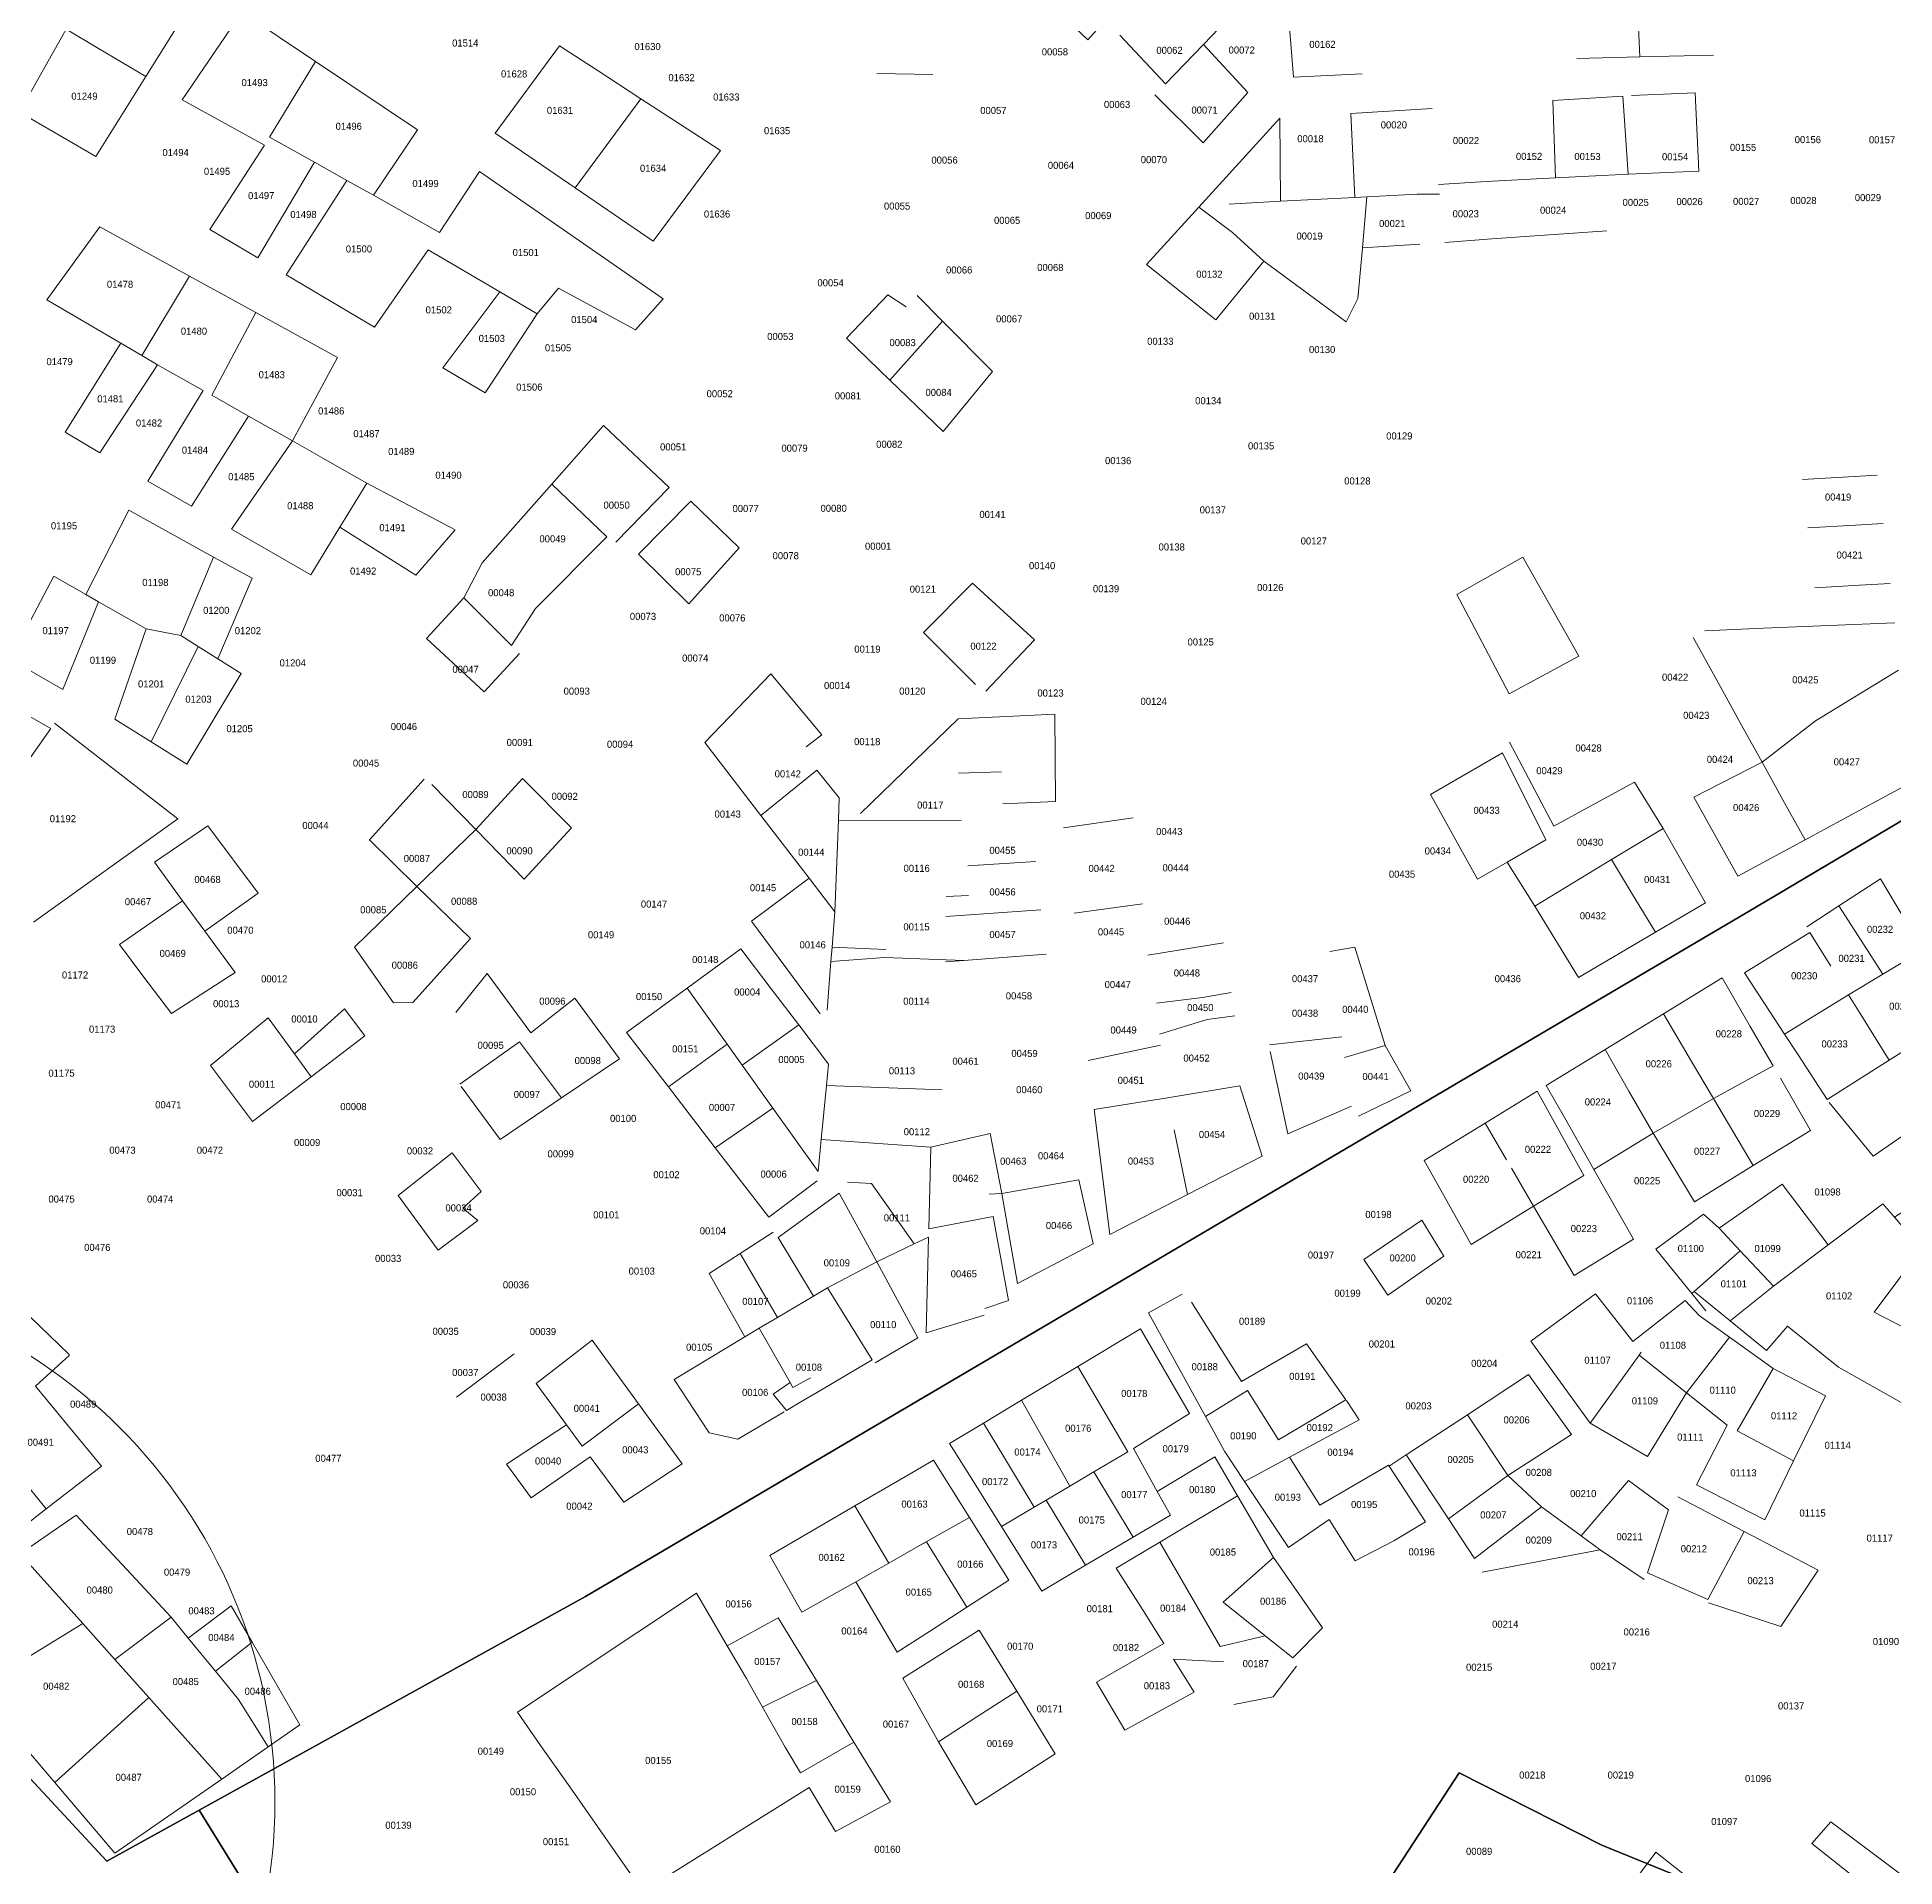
# Model space of a CAD drawing. Header units: metres. Extents: x 245232 to 248406, y 1633796 to 1637634.
# Drawn here: x 246907 to 247301.5, y 1635822.9 to 1636211.5 of the extents above; entities that cross this region are included whole.
import ezdxf
from ezdxf.enums import TextEntityAlignment as Align

# ---------------------------------------------------------------- set-up
doc = ezdxf.new("R2010")
doc.units = ezdxf.units.M
doc.header["$MEASUREMENT"] = 0
doc.layers.add('dernier_num_parc', color=1, linetype='Continuous', lineweight=13)
doc.layers.add('historique_numero_parcelle', color=7, linetype='Continuous')
doc.layers.add('limites_sections', color=7, linetype='Continuous')
doc.layers.add('LIMITES_PARCELLES', color=7, linetype='Continuous', lineweight=0, true_color=0xffffff)
doc.styles.add('Style-FANCY', font='FANCY.shx')

msp = doc.modelspace()

# ---------------------------------------------------------------- linework, layer by layer
at = {"layer": 'dernier_num_parc', "linetype": 'Continuous'}
msp.add_circle((246845.115, 1635836.655), 112.403, dxfattribs=at)
at = {"layer": 'limites_parcelles'}
for p, q in [((247246.363, 1636227.299), (247247.344, 1636207.248)), ((247140.99, 1636223.052), (247130.116, 1636210.887)), ((247173.772, 1636202.95), (247172.309, 1636221.733)), ((246940.912, 1636220.346), (246930.103, 1636203.064)), ((247130.116, 1636210.887), (247119.797, 1636220.73)), ((246937.833, 1636198.146), (246950.506, 1636216.769)), ((246950.506, 1636216.769), (246966.155, 1636206.271)), ((246913.23, 1636213.114), (246903.285, 1636195.523)), ((246913.23, 1636213.114), (246920.088, 1636209.029)), ((247146.626, 1636201.521), (247136.942, 1636211.84)), ((247154.682, 1636209.913), (247146.626, 1636201.521)), ((247157.986, 1636213.356), (247154.682, 1636209.913)), ((247154.682, 1636209.913), (247164.089, 1636199.695)), ((246920.088, 1636209.029), (246930.103, 1636203.064)), ((246956.384, 1636190.237), (246966.155, 1636206.271)), ((246966.155, 1636206.271), (246987.77, 1636191.77)), ((247004.299, 1636191.069), (247017.977, 1636209.577)), ((247017.977, 1636209.577), (247025.915, 1636204.414)), ((247247.344, 1636207.248), (247233.939, 1636206.918)), ((247262.99, 1636207.633), (247247.344, 1636207.248)), ((246930.103, 1636203.064), (246919.481, 1636186.082)), ((247025.915, 1636204.414), (247035.234, 1636198.354)), ((247097.233, 1636203.548), (247085.348, 1636203.739)), ((247188.377, 1636203.664), (247173.772, 1636202.95)), ((246955.325, 1636188.544), (246937.833, 1636198.146)), ((247035.234, 1636198.354), (247021.283, 1636179.44)), ((247035.234, 1636198.354), (247043.644, 1636192.885)), ((247154.642, 1636189.02), (247144.359, 1636199.2)), ((247164.089, 1636199.695), (247154.642, 1636189.02)), ((247228.853, 1636197.968), (247243.742, 1636198.917)), ((247229.405, 1636181.568), (247228.853, 1636197.968)), ((247243.742, 1636198.917), (247244.88, 1636182.344)), ((247245.58, 1636199.034), (247259.095, 1636199.65)), ((247259.095, 1636199.65), (247259.855, 1636183.001)), ((246910.866, 1636191.104), (246903.285, 1636195.523)), ((247153.703, 1636175.377), (247170.862, 1636194.271)), ((247170.862, 1636194.271), (247171.059, 1636176.591)), ((247185.964, 1636195.234), (247203.246, 1636196.335)), ((247186.835, 1636177.416), (247185.964, 1636195.234)), ((246919.481, 1636186.082), (246910.866, 1636191.104)), ((246965.933, 1636184.88), (246956.384, 1636190.237)), ((246987.77, 1636191.77), (246978.426, 1636177.871)), ((247021.283, 1636179.44), (247004.299, 1636191.069)), ((247043.644, 1636192.885), (247052.145, 1636187.357)), ((246943.678, 1636170.61), (246955.325, 1636188.544)), ((247052.145, 1636187.357), (247037.81, 1636168.124)), ((246965.933, 1636184.88), (246953.861, 1636164.57)), ((246972.819, 1636181.017), (246965.933, 1636184.88)), ((246992.465, 1636169.994), (247000.988, 1636182.903)), ((247000.988, 1636182.903), (247039.935, 1636155.915)), ((247229.405, 1636181.568), (247239.336, 1636182.1)), ((247239.336, 1636182.1), (247244.88, 1636182.344)), ((247259.855, 1636183.001), (247244.88, 1636182.344)), ((246959.916, 1636160.978), (246972.819, 1636181.017)), ((246978.426, 1636177.871), (246972.819, 1636181.017)), ((247037.81, 1636168.124), (247021.283, 1636179.44)), ((247204.589, 1636180.141), (247214.704, 1636180.781)), ((247214.704, 1636180.781), (247229.405, 1636181.568)), ((246978.426, 1636177.871), (246992.465, 1636169.994)), ((247142.604, 1636163.156), (247153.703, 1636175.377)), ((247160.835, 1636169.986), (247153.703, 1636175.377)), ((247160.094, 1636176.018), (247171.059, 1636176.591)), ((247171.059, 1636176.591), (247186.835, 1636177.416)), ((247186.835, 1636177.416), (247189.383, 1636177.549)), ((247189.383, 1636177.549), (247188.425, 1636166.691)), ((247200.072, 1636178.079), (247189.383, 1636177.549)), ((247189.383, 1636177.549), (247189.383, 1636177.549)), ((247204.756, 1636178.135), (247200.072, 1636178.079)), ((246909.127, 1636155.696), (246920.343, 1636171.155)), ((246920.343, 1636171.155), (246939.385, 1636160.696)), ((246953.861, 1636164.57), (246943.678, 1636170.61)), ((247240.289, 1636170.353), (247215.911, 1636168.598)), ((246990.039, 1636166.319), (246978.68, 1636149.849)), ((247005.249, 1636157.35), (246990.039, 1636166.319)), ((247167.475, 1636163.897), (247160.835, 1636169.986)), ((247188.425, 1636166.691), (247187.478, 1636155.959)), ((247200.601, 1636167.495), (247188.425, 1636166.691)), ((247215.911, 1636168.598), (247205.908, 1636167.877)), ((247157.315, 1636151.409), (247142.604, 1636163.156)), ((247167.475, 1636163.897), (247157.315, 1636151.409)), ((247184.938, 1636150.985), (247167.475, 1636163.897)), ((246939.385, 1636160.696), (246929.232, 1636143.876)), ((246939.385, 1636160.696), (246953.491, 1636152.948)), ((246978.68, 1636149.849), (246959.916, 1636160.978)), ((246924.791, 1636146.488), (246909.127, 1636155.696)), ((246993.189, 1636141.243), (247005.249, 1636157.35)), ((247005.249, 1636157.35), (247013.172, 1636152.678)), ((247017.755, 1636158.17), (247013.172, 1636152.678)), ((247034.079, 1636149.276), (247017.755, 1636158.17)), ((247039.935, 1636155.915), (247034.079, 1636149.276)), ((247078.852, 1636147.501), (247087.643, 1636156.704)), ((247087.643, 1636156.704), (247091.543, 1636154.15)), ((247093.879, 1636156.564), (247099.272, 1636151.14)), ((247187.478, 1636155.959), (247184.938, 1636150.985)), ((246944.096, 1636135.396), (246953.491, 1636152.948)), ((246953.491, 1636152.948), (246970.826, 1636143.427)), ((247013.172, 1636152.678), (247008.437, 1636145.499)), ((247099.272, 1636151.14), (247088.098, 1636138.595)), ((247099.272, 1636151.14), (247109.891, 1636140.463)), ((247088.098, 1636138.595), (247078.852, 1636147.501)), ((246912.989, 1636127.549), (246924.791, 1636146.488)), ((246924.791, 1636146.488), (246929.232, 1636143.876)), ((246929.232, 1636143.876), (246932.598, 1636141.898)), ((246970.826, 1636143.427), (246961.226, 1636125.709)), ((247008.437, 1636145.499), (247002.132, 1636135.939)), ((246932.598, 1636141.898), (246920.313, 1636123.213)), ((246942.296, 1636136.414), (246932.598, 1636141.898)), ((247002.132, 1636135.939), (246993.189, 1636141.243)), ((247109.891, 1636140.463), (247099.397, 1636127.745)), ((246930.503, 1636117.18), (246942.296, 1636136.414)), ((246951.93, 1636130.966), (246944.096, 1636135.396)), ((247099.397, 1636127.745), (247088.098, 1636138.595)), ((246951.93, 1636130.966), (246939.799, 1636111.837)), ((246961.226, 1636125.709), (246951.93, 1636130.966)), ((246920.313, 1636123.213), (246912.989, 1636127.549)), ((247016.288, 1636116.52), (247027.314, 1636128.985)), ((247027.314, 1636128.985), (247041.205, 1636115.804)), ((246948.272, 1636106.967), (246961.226, 1636125.709)), ((246961.226, 1636125.709), (246968.191, 1636121.771)), ((246968.191, 1636121.771), (246977.048, 1636116.763)), ((246939.799, 1636111.837), (246930.503, 1636117.18)), ((246977.048, 1636116.763), (246971.305, 1636107.381)), ((246977.048, 1636116.763), (246983.182, 1636113.512)), ((247001.517, 1636099.823), (247016.288, 1636116.52)), ((247016.288, 1636116.52), (247027.976, 1636105.327)), ((247041.205, 1636115.804), (247029.885, 1636104.174)), ((247281.828, 1636117.542), (247297.722, 1636118.469)), ((246983.182, 1636113.512), (246995.812, 1636106.821)), ((247034.748, 1636101.684), (247045.802, 1636112.891)), ((247045.802, 1636112.891), (247056.104, 1636102.992)), ((246917.391, 1636093.086), (246926.505, 1636110.978)), ((246926.505, 1636110.978), (246944.503, 1636101.052)), ((246971.305, 1636107.381), (246965.123, 1636097.281)), ((246987.426, 1636097.195), (246971.305, 1636107.381)), ((247293.087, 1636107.83), (247283.012, 1636107.243)), ((247298.964, 1636108.172), (247293.087, 1636107.83)), ((246965.123, 1636097.281), (246948.272, 1636106.967)), ((246995.812, 1636106.821), (246987.426, 1636097.195)), ((247027.976, 1636105.327), (247012.841, 1636090.087)), ((246937.519, 1636084.391), (246944.503, 1636101.052)), ((246944.503, 1636101.052), (246952.663, 1636096.551)), ((246997.601, 1636092.415), (247001.517, 1636099.823)), ((247045.371, 1636091.104), (247034.748, 1636101.684)), ((247056.104, 1636102.992), (247045.371, 1636091.104)), ((247208.459, 1636093.081), (247222.482, 1636101.019)), ((247222.482, 1636101.019), (247226.741, 1636093.495)), ((246901.299, 1636079.354), (246910.555, 1636096.976)), ((246910.555, 1636096.976), (246917.391, 1636093.086)), ((246952.663, 1636096.551), (246945.381, 1636079.425)), ((247095.246, 1636085.014), (247105.658, 1636095.468)), ((247105.658, 1636095.468), (247118.805, 1636083.483)), ((247300.482, 1636095.449), (247293.946, 1636095.071)), ((246920.068, 1636091.562), (246912.524, 1636072.936)), ((246920.068, 1636091.562), (246917.391, 1636093.086)), ((246930.216, 1636085.787), (246920.068, 1636091.562)), ((246989.715, 1636083.778), (246997.601, 1636092.415)), ((247007.738, 1636082.278), (246997.601, 1636092.415)), ((247212.266, 1636085.853), (247208.459, 1636093.081)), ((247226.741, 1636093.495), (247234.389, 1636079.984)), ((247293.946, 1636095.071), (247284.474, 1636094.523)), ((247012.841, 1636090.087), (247007.738, 1636082.278)), ((246923.549, 1636066.631), (246930.216, 1636085.787)), ((246930.216, 1636085.787), (246937.519, 1636084.391)), ((246937.519, 1636084.391), (246941.25, 1636082.035)), ((247001.921, 1636072.461), (246989.715, 1636083.778)), ((247106.237, 1636073.958), (247095.246, 1636085.014)), ((247118.805, 1636083.483), (247108.486, 1636072.569)), ((247219.572, 1636071.981), (247212.266, 1636085.853)), ((247263.652, 1636074.897), (247258.655, 1636083.938)), ((247261.112, 1636085.408), (247273.571, 1636085.919)), ((247273.571, 1636085.919), (247301.461, 1636087.062)), ((246941.25, 1636082.035), (246931.271, 1636061.805)), ((246945.381, 1636079.425), (246941.25, 1636082.035)), ((247009.455, 1636080.562), (247001.921, 1636072.461)), ((247234.389, 1636079.984), (247219.572, 1636071.981)), ((246912.524, 1636072.936), (246901.299, 1636079.354)), ((246950.323, 1636076.304), (246938.84, 1636057.075)), ((246945.381, 1636079.425), (246950.323, 1636076.304)), ((247048.825, 1636061.648), (247062.825, 1636076.265)), ((247062.825, 1636076.265), (247073.627, 1636063.309)), ((247284.586, 1636066.273), (247302.214, 1636077.021)), ((246891.861, 1636074.922), (246909.932, 1636064.647)), ((247268.923, 1636065.361), (247263.652, 1636074.897)), ((246909.932, 1636064.647), (246898.451, 1636048.329)), ((246910.725, 1636065.758), (246936.919, 1636045.438)), ((246931.271, 1636061.805), (246923.549, 1636066.631)), ((247081.845, 1636046.589), (247102.588, 1636066.697)), ((247102.588, 1636066.697), (247111.342, 1636067.104)), ((247111.342, 1636067.104), (247123.12, 1636067.65)), ((247123.12, 1636067.65), (247123.226, 1636049.129)), ((247273.282, 1636057.472), (247268.923, 1636065.361)), ((247273.282, 1636057.472), (247284.586, 1636066.273)), ((246938.84, 1636057.075), (246931.271, 1636061.805)), ((247060.698, 1636046.189), (247048.825, 1636061.648)), ((247073.627, 1636063.309), (247070.32, 1636060.729)), ((247219.638, 1636061.728), (247229.031, 1636043.868)), ((247202.842, 1636050.629), (247218.137, 1636059.456)), ((247218.137, 1636059.456), (247227.363, 1636041.004)), ((247258.796, 1636050.074), (247273.282, 1636057.472)), ((247273.282, 1636057.472), (247278.127, 1636048.706)), ((246977.573, 1636040.974), (246989.241, 1636053.892)), ((246990.828, 1636052.727), (247000.163, 1636043.188)), ((247000.163, 1636043.188), (247010.1, 1636054.044)), ((247010.1, 1636054.044), (247020.499, 1636043.554)), ((247060.698, 1636046.189), (247072.569, 1636055.768)), ((247072.569, 1636055.768), (247077.332, 1636049.881)), ((247111.806, 1636055.463), (247102.643, 1636055.158)), ((247237.224, 1636048.36), (247246.163, 1636053.261)), ((247246.163, 1636053.261), (247252.248, 1636043.405)), ((247304.04, 1636052.666), (247294.962, 1636047.767)), ((247077.332, 1636049.881), (247077.152, 1636045.187)), ((247123.226, 1636049.129), (247112.079, 1636048.609)), ((247212.838, 1636032.655), (247202.842, 1636050.629)), ((247229.031, 1636043.868), (247237.224, 1636048.36)), ((247263.971, 1636040.759), (247258.796, 1636050.074)), ((247278.127, 1636048.706), (247282.394, 1636040.986)), ((246936.919, 1636045.438), (246906.28, 1636023.531)), ((247070.955, 1636032.834), (247060.698, 1636046.189)), ((247077.152, 1636045.187), (247076.406, 1636025.738)), ((247103.223, 1636045.107), (247077.152, 1636045.187)), ((247124.983, 1636043.538), (247139.769, 1636045.669)), ((247294.962, 1636047.767), (247282.394, 1636040.986)), ((246931.925, 1636036.266), (246943.269, 1636043.956)), ((246943.269, 1636043.956), (246953.97, 1636029.639)), ((246987.684, 1636031.096), (246977.573, 1636040.974)), ((247000.163, 1636043.188), (246987.684, 1636031.096)), ((247010.458, 1636032.666), (247000.163, 1636043.188)), ((247020.499, 1636043.554), (247010.458, 1636032.666)), ((247227.363, 1636041.004), (247219.138, 1636036.277)), ((247241.329, 1636036.791), (247252.248, 1636043.405)), ((247252.248, 1636043.405), (247261.244, 1636027.597)), ((247268.123, 1636033.285), (247263.971, 1636040.759)), ((247282.394, 1636040.986), (247268.123, 1636033.285)), ((246937.925, 1636028.058), (246931.925, 1636036.266)), ((247104.62, 1636035.497), (247119.052, 1636036.379)), ((247219.138, 1636036.277), (247212.838, 1636032.655)), ((247225.062, 1636026.935), (247219.138, 1636036.277)), ((247225.062, 1636026.935), (247241.329, 1636036.791)), ((247241.329, 1636036.791), (247245.571, 1636029.761)), ((247058.687, 1636023.707), (247070.955, 1636032.834)), ((247076.406, 1636025.738), (247070.955, 1636032.834)), ((247289.579, 1636026.965), (247298.401, 1636032.722)), ((247298.401, 1636032.722), (247303.706, 1636023.779)), ((246953.97, 1636029.639), (246942.665, 1636021.574)), ((246974.386, 1636018.211), (246987.684, 1636031.096)), ((246987.684, 1636031.096), (246999.031, 1636020.012)), ((247104.776, 1636029.146), (247100.013, 1636028.934)), ((247245.571, 1636029.761), (247250.635, 1636021.367)), ((246924.5, 1636018.774), (246937.925, 1636028.058)), ((246942.665, 1636021.574), (246937.925, 1636028.058)), ((247076.406, 1636025.738), (247075.809, 1636018.193)), ((247120.157, 1636026.163), (247099.981, 1636024.704)), ((247141.695, 1636027.384), (247127.249, 1636025.409)), ((247234.322, 1636011.788), (247225.062, 1636026.935)), ((247261.244, 1636027.597), (247250.635, 1636021.367)), ((247282.791, 1636022.536), (247289.579, 1636026.965)), ((247298.946, 1636012.489), (247289.579, 1636026.965)), ((246942.665, 1636021.574), (246949.071, 1636012.813)), ((247073.297, 1636004.042), (247058.687, 1636023.707)), ((247250.635, 1636021.367), (247234.322, 1636011.788)), ((247269.562, 1636012.746), (247283.452, 1636021.345)), ((247283.452, 1636021.345), (247287.873, 1636014.191)), ((246929.49, 1636012.144), (246924.5, 1636018.774)), ((246982.679, 1636006.372), (246974.386, 1636018.211)), ((246999.031, 1636020.012), (246986.806, 1636006.478)), ((247045.05, 1636009.509), (247056.441, 1636017.843)), ((247056.441, 1636017.843), (247062.885, 1636009.373)), ((247075.809, 1636018.193), (247075.569, 1636015.161)), ((247087.242, 1636017.697), (247075.809, 1636018.193)), ((247121.276, 1636016.712), (247107.507, 1636015.655)), ((247142.843, 1636016.484), (247158.903, 1636019.134)), ((247181.536, 1636017.307), (247186.83, 1636018.204)), ((247186.83, 1636018.204), (247193.246, 1635997.302)), ((247298.946, 1636012.489), (247307.399, 1636017.552)), ((246949.071, 1636012.813), (246935.543, 1636004.101)), ((246995.908, 1636004.361), (247002.576, 1636012.617)), ((247002.576, 1636012.617), (247011.884, 1636000.02)), ((247075.569, 1636015.161), (247074.752, 1636004.836)), ((247075.569, 1636015.161), (247087.031, 1636016.003)), ((247087.031, 1636016.003), (247103.774, 1636015.369)), ((247103.774, 1636015.369), (247099.907, 1636015.072)), ((247107.507, 1636015.655), (247103.774, 1636015.369)), ((247278.065, 1635999.741), (247269.562, 1636012.746)), ((247291.631, 1636008.108), (247298.946, 1636012.489)), ((246935.543, 1636004.101), (246929.49, 1636012.144)), ((247032.185, 1636000.097), (247045.05, 1636009.509)), ((247045.05, 1636009.509), (247053.566, 1635997.576)), ((247062.885, 1636009.373), (247068.728, 1636001.693)), ((247160.583, 1636008.563), (247154.484, 1636007.488)), ((247252.328, 1636004.053), (247264.799, 1636011.7)), ((247264.799, 1636011.7), (247270.782, 1636001.373)), ((246961.679, 1635995.563), (246972.322, 1636005.084)), ((246972.322, 1636005.084), (246976.6, 1635999.36)), ((246986.806, 1636006.478), (246982.679, 1636006.372)), ((247011.884, 1636000.02), (247021.227, 1636007.362)), ((247021.227, 1636007.362), (247030.694, 1635994.503)), ((247154.484, 1636007.488), (247144.695, 1636006.298)), ((247291.631, 1636008.108), (247278.065, 1635999.741)), ((247294.445, 1636003.555), (247291.631, 1636008.108)), ((246943.829, 1635993.091), (246956.08, 1636003.225)), ((246956.08, 1636003.225), (246961.679, 1635995.563)), ((247056.729, 1635993.146), (247068.728, 1636001.693)), ((247068.728, 1636001.693), (247075.072, 1635993.355)), ((247145.33, 1635999.699), (247155.476, 1636002.858)), ((247155.476, 1636002.858), (247161.363, 1636003.652)), ((247239.946, 1635996.461), (247252.328, 1636004.053)), ((247252.328, 1636004.053), (247258.315, 1635993.938)), ((247270.782, 1636001.373), (247275.639, 1635992.99)), ((247300.237, 1635994.182), (247294.445, 1636003.555)), ((247315.511, 1636003.875), (247300.237, 1635994.182)), ((246976.6, 1635999.36), (246965.234, 1635990.698)), ((247009.486, 1635998.136), (246996.807, 1635989.141)), ((247018.394, 1635986.181), (247009.486, 1635998.136)), ((247041.07, 1635988.55), (247032.185, 1636000.097)), ((247053.566, 1635997.576), (247041.07, 1635988.55)), ((247053.566, 1635997.576), (247053.567, 1635997.576)), ((247053.567, 1635997.576), (247056.729, 1635993.146)), ((247130.209, 1635994.127), (247145.555, 1635997.368)), ((247168.692, 1635997.477), (247184.043, 1635999.143)), ((247184.642, 1635994.802), (247193.246, 1635997.302)), ((247193.246, 1635997.302), (247198.67, 1635987.711)), ((247280.932, 1635995.356), (247278.065, 1635999.741)), ((247278.065, 1635999.741), (247278.065, 1635999.741)), ((246952.776, 1635981.203), (246943.829, 1635993.091)), ((246961.679, 1635995.563), (246961.679, 1635995.563)), ((246961.679, 1635995.563), (246965.234, 1635990.698)), ((247030.694, 1635994.503), (247018.394, 1635986.181)), ((247063.254, 1635984.002), (247056.729, 1635993.146)), ((247075.072, 1635993.355), (247074.626, 1635988.82)), ((247172.608, 1635978.582), (247168.838, 1635996.045)), ((247227.464, 1635988.807), (247239.946, 1635996.461)), ((247239.946, 1635996.461), (247244.99, 1635987.647)), ((247258.315, 1635993.938), (247262.982, 1635986.054)), ((247275.639, 1635992.99), (247262.982, 1635986.054)), ((247287.123, 1635985.888), (247280.932, 1635995.356)), ((247300.237, 1635994.182), (247287.123, 1635985.888)), ((246965.234, 1635990.698), (246952.776, 1635981.203)), ((247074.626, 1635988.82), (247073.498, 1635977.351)), ((247099.173, 1635987.875), (247074.626, 1635988.82)), ((247277.167, 1635990.353), (247283.585, 1635979.276)), ((247005.318, 1635977.334), (246997.072, 1635988.592)), ((247018.394, 1635986.181), (247005.318, 1635977.334)), ((247051.027, 1635975.609), (247041.07, 1635988.55)), ((247131.496, 1635983.716), (247139.36, 1635984.97)), ((247139.36, 1635984.97), (247147.01, 1635986.189)), ((247147.01, 1635986.189), (247162.422, 1635988.769)), ((247162.422, 1635988.769), (247167.118, 1635973.82)), ((247198.67, 1635987.711), (247187.557, 1635982.287)), ((247214.458, 1635980.833), (247225.501, 1635987.604)), ((247225.501, 1635987.604), (247229.833, 1635979.803)), ((247232.43, 1635980.058), (247227.464, 1635988.807)), ((247244.99, 1635987.647), (247250.124, 1635978.677)), ((247262.982, 1635986.054), (247250.124, 1635978.677)), ((247262.982, 1635986.054), (247262.982, 1635986.054)), ((247271.417, 1635971.804), (247262.982, 1635986.054)), ((247296.898, 1635973.786), (247287.553, 1635985.229)), ((247063.254, 1635984.002), (247051.027, 1635975.609)), ((247072.833, 1635970.581), (247063.254, 1635984.002)), ((247134.773, 1635957.217), (247131.496, 1635983.716)), ((247186.074, 1635984.431), (247172.608, 1635978.582)), ((247310.447, 1635983.213), (247296.898, 1635973.786)), ((247073.498, 1635977.351), (247072.833, 1635970.581)), ((247073.498, 1635977.351), (247096.785, 1635975.7)), ((247096.785, 1635975.699), (247109.362, 1635978.644)), ((247109.362, 1635978.644), (247111.849, 1635965.865)), ((247148.435, 1635979.389), (247151.303, 1635965.702)), ((247201.564, 1635972.926), (247214.458, 1635980.833)), ((247214.458, 1635980.833), (247219.02, 1635973.034)), ((247229.833, 1635979.803), (247235.44, 1635969.709)), ((247237.566, 1635971.007), (247232.43, 1635980.058)), ((247250.124, 1635978.677), (247237.566, 1635971.007)), ((247258.931, 1635964.136), (247250.124, 1635978.677)), ((247283.585, 1635979.276), (247271.417, 1635971.804)), ((246983.689, 1635965.446), (246995.171, 1635974.513)), ((246995.171, 1635974.513), (247001.288, 1635966.329)), ((247062.372, 1635960.864), (247051.027, 1635975.609)), ((247096.785, 1635975.699), (247096.342, 1635958.399)), ((247096.785, 1635975.7), (247096.785, 1635975.699)), ((247167.118, 1635973.82), (247151.303, 1635965.702)), ((247206.694, 1635963.707), (247201.564, 1635972.926)), ((247220.048, 1635971.277), (247224.776, 1635963.195)), ((247235.44, 1635969.709), (247224.776, 1635963.195)), ((247237.566, 1635971.007), (247245.98, 1635956.183)), ((247271.417, 1635971.804), (247258.931, 1635964.136)), ((246992.157, 1635953.859), (246983.689, 1635965.446)), ((247001.288, 1635966.329), (246997.402, 1635962.8)), ((247072.637, 1635968.59), (247062.372, 1635960.864)), ((247064.382, 1635956.525), (247077.294, 1635965.944)), ((247077.294, 1635965.944), (247085.355, 1635951.411)), ((247084.168, 1635968.01), (247079.093, 1635968.272)), ((247093.225, 1635955.177), (247084.168, 1635968.01)), ((247111.849, 1635965.865), (247109.137, 1635965.732)), ((247111.849, 1635965.865), (247119.43, 1635967.209)), ((247115.156, 1635946.814), (247111.849, 1635965.865)), ((247119.43, 1635967.209), (247128.198, 1635968.765)), ((247128.198, 1635968.765), (247131.23, 1635955.215)), ((247151.303, 1635965.702), (247134.773, 1635957.217)), ((247264.138, 1635958.506), (247277.521, 1635967.868)), ((247277.521, 1635967.868), (247287.322, 1635954.968)), ((246997.402, 1635962.8), (247000.608, 1635960.141)), ((247211.493, 1635955.083), (247206.694, 1635963.707)), ((247224.776, 1635963.195), (247211.493, 1635955.083)), ((247233.397, 1635948.456), (247224.776, 1635963.195)), ((247250.726, 1635954.049), (247260.874, 1635961.501)), ((247260.874, 1635961.501), (247264.138, 1635958.506)), ((247287.322, 1635954.968), (247298.918, 1635963.724)), ((247298.918, 1635963.724), (247301.377, 1635960.855)), ((247301.377, 1635960.855), (247304.981, 1635963.175)), ((247000.608, 1635960.141), (246992.157, 1635953.859)), ((247056.27, 1635953.122), (247063.324, 1635957.689)), ((247096.342, 1635958.399), (247110.003, 1635961.044)), ((247110.003, 1635961.044), (247113.304, 1635943.176)), ((247188.719, 1635951.901), (247201.062, 1635960.243)), ((247201.062, 1635960.243), (247205.738, 1635952.565)), ((247268.652, 1635953.706), (247264.138, 1635958.506)), ((247301.377, 1635960.855), (247307.133, 1635954.141)), ((247071.903, 1635944.106), (247064.382, 1635956.525)), ((247085.355, 1635951.411), (247093.225, 1635955.177)), ((247096.297, 1635956.647), (247093.225, 1635955.177)), ((247095.775, 1635936.297), (247096.297, 1635956.647)), ((247131.23, 1635955.215), (247115.156, 1635946.814)), ((247245.98, 1635956.183), (247233.397, 1635948.456)), ((247258.344, 1635944.685), (247250.726, 1635954.049)), ((247268.652, 1635953.706), (247258.832, 1635945.112)), ((247275.71, 1635946.199), (247268.652, 1635953.706)), ((247287.322, 1635954.968), (247275.71, 1635946.199)), ((247307.133, 1635954.141), (247297.088, 1635940.696)), ((247049.739, 1635948.894), (247056.27, 1635953.122)), ((247064.23, 1635939.596), (247056.27, 1635953.122)), ((247085.355, 1635951.411), (247074.878, 1635945.855)), ((247085.355, 1635951.411), (247094.043, 1635935.277)), ((247193.796, 1635944.287), (247188.719, 1635951.901)), ((247205.738, 1635952.565), (247193.796, 1635944.287)), ((246899.408, 1635945.664), (246913.801, 1635931.694)), ((247057.273, 1635935.452), (247049.739, 1635948.894)), ((247071.903, 1635944.106), (247074.878, 1635945.855)), ((247074.878, 1635945.855), (247084.332, 1635930.543)), ((247266.532, 1635938.828), (247275.71, 1635946.199)), ((247064.23, 1635939.596), (247071.903, 1635944.106)), ((247113.304, 1635943.176), (247108.277, 1635941.457)), ((247142.981, 1635940.564), (247150.125, 1635944.532)), ((247152.109, 1635942.813), (247162.772, 1635925.975)), ((247224.186, 1635934.561), (247237.886, 1635944.621)), ((247237.886, 1635944.621), (247245.827, 1635934.491)), ((247245.827, 1635934.491), (247256.964, 1635943.162)), ((247256.964, 1635943.162), (247259.904, 1635939.985)), ((247258.832, 1635945.112), (247258.344, 1635944.685)), ((247261.336, 1635941.008), (247258.344, 1635944.685)), ((247266.532, 1635938.828), (247258.832, 1635945.112)), ((247060.353, 1635937.317), (247064.23, 1635939.596)), ((247108.078, 1635940.068), (247095.775, 1635936.297)), ((247155.094, 1635918.523), (247142.981, 1635940.564)), ((247259.904, 1635939.985), (247266.36, 1635935.374)), ((247274.192, 1635932.577), (247266.532, 1635938.828)), ((247278.69, 1635937.737), (247274.192, 1635932.577)), ((247289.538, 1635929.005), (247278.69, 1635937.737)), ((247297.088, 1635940.696), (247311.009, 1635933.462)), ((247013.001, 1635925.539), (247024.853, 1635934.722)), ((247024.853, 1635934.722), (247034.696, 1635921.252)), ((247042.258, 1635926.362), (247057.273, 1635935.452)), ((247057.273, 1635935.452), (247060.353, 1635937.317)), ((247066.889, 1635925.736), (247060.353, 1635937.317)), ((247094.043, 1635935.277), (247084.993, 1635929.947)), ((247128.025, 1635929.173), (247141.288, 1635937.137)), ((247141.288, 1635937.137), (247151.741, 1635919.167)), ((247162.772, 1635925.975), (247176.515, 1635933.937)), ((247176.515, 1635933.937), (247184.928, 1635922.083)), ((247236.753, 1635917.099), (247224.186, 1635934.561)), ((247257.196, 1635923.586), (247266.36, 1635935.374)), ((247266.36, 1635935.374), (247275.647, 1635928.741)), ((246913.891, 1635931.593), (246906.686, 1635924.95)), ((247008.334, 1635931.87), (246996.085, 1635922.624)), ((247084.332, 1635930.543), (247072.737, 1635923.71)), ((247236.753, 1635917.099), (247247.176, 1635931.576)), ((247247.176, 1635931.576), (247247.625, 1635932.199)), ((247257.196, 1635923.586), (247247.176, 1635931.576)), ((247049.738, 1635915.064), (247042.258, 1635926.362)), ((247063.32, 1635923.268), (247066.889, 1635925.736)), ((247067.479, 1635924.691), (247066.889, 1635925.736)), ((247071.204, 1635926.76), (247067.479, 1635924.691)), ((247116.054, 1635921.984), (247128.025, 1635929.173)), ((247128.025, 1635929.173), (247138.649, 1635911.037)), ((247210.707, 1635918.924), (247223.685, 1635927.458)), ((247223.685, 1635927.458), (247232.786, 1635914.715)), ((247275.647, 1635928.741), (247268.023, 1635915.521)), ((247275.647, 1635928.741), (247286.718, 1635922.958)), ((247303.966, 1635920.894), (247289.538, 1635929.005)), ((246906.686, 1635924.95), (246920.696, 1635907.991)), ((247019.447, 1635916.791), (247013.001, 1635925.539)), ((247066.117, 1635919.808), (247063.32, 1635923.268)), ((247072.737, 1635923.71), (247069.207, 1635921.629)), ((247107.982, 1635917.136), (247116.054, 1635921.984)), ((247126.3, 1635903.742), (247116.054, 1635921.984)), ((247163.999, 1635924.036), (247155.094, 1635918.523)), ((247170.628, 1635913.569), (247163.999, 1635924.036)), ((247184.928, 1635922.083), (247170.628, 1635913.569)), ((247185.05, 1635921.911), (247187.718, 1635917.818)), ((247257.196, 1635923.586), (247248.982, 1635910.019)), ((247265.867, 1635916.672), (247257.196, 1635923.586)), ((247286.718, 1635922.958), (247279.963, 1635909.149)), ((247022.782, 1635912.266), (247034.696, 1635921.252)), ((247034.696, 1635921.252), (247044.023, 1635908.49)), ((247065.647, 1635919.531), (247055.823, 1635913.742)), ((247069.207, 1635921.629), (247066.117, 1635919.808)), ((247151.741, 1635919.167), (247139.789, 1635911.711)), ((247159.121, 1635911.195), (247155.094, 1635918.523)), ((247187.718, 1635917.818), (247172.964, 1635909.88)), ((247197.745, 1635910.399), (247210.707, 1635918.924)), ((247210.707, 1635918.924), (247219.327, 1635905.996)), ((246896.291, 1635914.51), (246908.978, 1635898.898)), ((247006.656, 1635908.385), (247019.447, 1635916.791)), ((247019.447, 1635916.791), (247022.782, 1635912.266)), ((247055.823, 1635913.742), (247049.738, 1635915.064)), ((247100.754, 1635912.796), (247107.982, 1635917.136)), ((247112.201, 1635910.134), (247107.982, 1635917.136)), ((247232.786, 1635914.715), (247219.327, 1635905.996)), ((247248.982, 1635910.019), (247236.753, 1635917.099)), ((247259.375, 1635904.002), (247265.867, 1635916.672)), ((247268.023, 1635915.521), (247279.963, 1635909.149)), ((247024.466, 1635909.981), (247011.962, 1635901.236)), ((247031.577, 1635900.332), (247024.466, 1635909.981)), ((247105.318, 1635905.493), (247100.754, 1635912.796)), ((247118.743, 1635899.277), (247112.201, 1635910.134)), ((247138.649, 1635911.037), (247131.416, 1635906.765)), ((247139.789, 1635911.711), (247144.823, 1635902.632)), ((247144.823, 1635902.632), (247157.087, 1635909.977)), ((247157.087, 1635909.977), (247161.903, 1635901.697)), ((247163.41, 1635904.74), (247159.121, 1635911.195)), ((247194.112, 1635908.01), (247197.745, 1635910.399)), ((247206.687, 1635896.816), (247197.745, 1635910.399)), ((246920.696, 1635907.991), (246908.978, 1635898.898)), ((247011.962, 1635901.236), (247006.656, 1635908.385)), ((247044.023, 1635908.49), (247031.577, 1635900.332)), ((247090.184, 1635905.1), (247097.341, 1635909.277)), ((247097.341, 1635909.277), (247104.977, 1635897.089)), ((247131.416, 1635906.765), (247126.3, 1635903.742)), ((247139.781, 1635892.927), (247131.416, 1635906.765)), ((247163.41, 1635904.74), (247172.964, 1635909.88)), ((247172.964, 1635909.88), (247179.395, 1635899.724)), ((247179.395, 1635899.724), (247193.981, 1635908.21)), ((247193.981, 1635908.21), (247194.112, 1635908.01)), ((247194.112, 1635908.01), (247201.841, 1635896.152)), ((247219.327, 1635905.996), (247206.687, 1635896.816)), ((247219.327, 1635905.996), (247226.471, 1635899.328)), ((247279.963, 1635909.149), (247273.864, 1635896.611)), ((247080.673, 1635899.549), (247090.184, 1635905.1)), ((247111.775, 1635895.161), (247105.318, 1635905.493)), ((247121.249, 1635900.758), (247126.3, 1635903.742)), ((247147.638, 1635897.556), (247144.823, 1635902.632)), ((247172.747, 1635890.69), (247163.41, 1635904.74)), ((247234.856, 1635893.185), (247244.937, 1635904.944)), ((247244.937, 1635904.944), (247253.422, 1635898.71)), ((247273.864, 1635896.611), (247259.375, 1635904.002)), ((246908.978, 1635898.898), (246903.641, 1635894.758)), ((247062.577, 1635888.988), (247080.673, 1635899.549)), ((247080.673, 1635899.549), (247087.863, 1635887.423)), ((247111.775, 1635895.161), (247118.743, 1635899.277)), ((247118.743, 1635899.277), (247121.249, 1635900.758)), ((247121.249, 1635900.758), (247129.615, 1635886.937)), ((247149.331, 1635894.169), (247161.903, 1635901.697)), ((247161.903, 1635901.697), (247169.545, 1635888.56)), ((247212.24, 1635888.382), (247226.471, 1635899.328)), ((247226.471, 1635899.328), (247234.856, 1635893.185)), ((247253.422, 1635898.71), (247248.924, 1635885.349)), ((247255.406, 1635901.489), (247269.464, 1635894.116)), ((246903.461, 1635889.386), (246915.342, 1635897.569)), ((246915.342, 1635897.569), (246927.959, 1635884.016)), ((247094.051, 1635890.918), (247104.977, 1635897.089)), ((247104.977, 1635897.089), (247113.321, 1635883.771)), ((247120.333, 1635881.469), (247111.775, 1635895.161)), ((247139.781, 1635892.927), (247147.638, 1635897.556)), ((247145.41, 1635891.838), (247149.331, 1635894.169)), ((247181.346, 1635896.643), (247172.747, 1635890.69)), ((247186.902, 1635887.912), (247181.346, 1635896.643)), ((247201.841, 1635896.152), (247195.104, 1635892.145)), ((247206.687, 1635896.816), (247212.24, 1635888.382)), ((247087.863, 1635887.423), (247094.051, 1635890.918)), ((247094.051, 1635890.918), (247095.867, 1635891.943)), ((247095.867, 1635891.943), (247104.454, 1635878.047)), ((247139.781, 1635892.927), (247129.615, 1635886.937)), ((247136.17, 1635886.345), (247145.41, 1635891.838)), ((247158.19, 1635869.668), (247145.41, 1635891.838)), ((247195.104, 1635892.145), (247186.902, 1635887.912)), ((247238.87, 1635890.244), (247213.867, 1635885.481)), ((247234.856, 1635893.185), (247238.87, 1635890.244)), ((247248.263, 1635883.894), (247238.87, 1635890.244)), ((247261.756, 1635879.66), (247269.464, 1635894.116)), ((247269.464, 1635894.116), (247285.172, 1635885.878)), ((246903.461, 1635889.386), (246916.728, 1635874.548)), ((247069.409, 1635876.999), (247062.577, 1635888.988)), ((247087.863, 1635887.423), (247080.835, 1635883.453)), ((247129.615, 1635886.937), (247120.333, 1635881.469)), ((247141.84, 1635877.313), (247136.17, 1635886.345)), ((247158.852, 1635879.127), (247169.545, 1635888.56)), ((247169.545, 1635888.56), (247179.917, 1635873.637)), ((246927.959, 1635884.016), (246935.463, 1635875.955)), ((247080.835, 1635883.453), (247069.409, 1635876.999)), ((247089.613, 1635868.468), (247080.835, 1635883.453)), ((247113.321, 1635883.771), (247104.454, 1635878.047)), ((247248.924, 1635885.349), (247261.756, 1635879.66)), ((247285.172, 1635885.878), (247277.235, 1635873.972)), ((247009.011, 1635855.725), (247047.014, 1635880.989)), ((247047.014, 1635880.989), (247053.57, 1635869.835)), ((247167.786, 1635871.99), (247158.852, 1635879.127)), ((247277.235, 1635873.972), (247261.889, 1635878.999)), ((246916.728, 1635874.548), (246895.386, 1635861.526)), ((246916.728, 1635874.548), (246916.728, 1635874.548)), ((246916.728, 1635874.548), (246923.525, 1635866.947)), ((246923.525, 1635866.947), (246935.463, 1635875.955)), ((246935.463, 1635875.955), (246939.125, 1635871.488)), ((246939.125, 1635871.488), (246948.213, 1635878.352)), ((246948.213, 1635878.352), (246952.667, 1635870.629)), ((247053.57, 1635869.835), (247064.374, 1635875.782)), ((247064.374, 1635875.782), (247072.502, 1635862.443)), ((247104.454, 1635878.047), (247096.476, 1635872.898)), ((247146.224, 1635870.329), (247141.84, 1635877.313)), ((246939.125, 1635871.488), (246944.83, 1635864.53)), ((246944.871, 1635864.481), (246952.667, 1635870.629)), ((246952.667, 1635870.629), (246962.802, 1635853.059)), ((247096.476, 1635872.898), (247089.613, 1635868.468)), ((247098.479, 1635867.76), (247107.074, 1635873.133)), ((247107.074, 1635873.133), (247115.024, 1635860.218)), ((247167.786, 1635871.99), (247158.19, 1635869.668)), ((247173.673, 1635867.287), (247167.786, 1635871.99)), ((247179.917, 1635873.637), (247173.673, 1635867.287)), ((246923.525, 1635866.947), (246930.758, 1635858.858)), ((247053.57, 1635869.835), (247057.65, 1635862.891)), ((247090.835, 1635862.983), (247098.479, 1635867.76)), ((247131.987, 1635862.097), (247146.224, 1635870.329)), ((247158.953, 1635866.446), (247148.332, 1635866.972)), ((247148.332, 1635866.972), (247152.718, 1635859.985)), ((246944.83, 1635864.53), (246944.871, 1635864.481)), ((246949.821, 1635858.442), (246944.871, 1635864.481)), ((247057.65, 1635862.891), (247061.049, 1635856.819)), ((247098.399, 1635849.481), (247090.835, 1635862.983)), ((247174.414, 1635865.488), (247169.457, 1635858.972)), ((246910.777, 1635840.817), (246894.116, 1635860.362)), ((246930.758, 1635858.858), (246910.777, 1635840.817)), ((246933.645, 1635855.629), (246930.758, 1635858.858)), ((247072.502, 1635862.443), (247061.049, 1635856.819)), ((247072.502, 1635862.443), (247080.454, 1635849.393)), ((247115.024, 1635860.218), (247106.569, 1635854.757)), ((247115.024, 1635860.218), (247123.2, 1635846.935)), ((247138.007, 1635851.941), (247131.987, 1635862.097)), ((247152.718, 1635859.985), (247138.007, 1635851.941)), ((247169.457, 1635858.972), (247161.101, 1635857.365)), ((246946.228, 1635841.556), (246933.645, 1635855.629)), ((246956.1, 1635848.408), (246949.821, 1635858.442)), ((247013.942, 1635848.678), (247009.011, 1635855.725)), ((247061.049, 1635856.819), (247065.826, 1635848.286)), ((247106.569, 1635854.757), (247098.399, 1635849.481)), ((246962.802, 1635853.059), (246956.1, 1635848.408)), ((246956.1, 1635848.408), (246946.228, 1635841.556)), ((247020.11, 1635839.862), (247013.942, 1635848.678)), ((247065.826, 1635848.286), (247069.08, 1635842.871)), ((247069.08, 1635842.871), (247080.454, 1635849.393)), ((247080.454, 1635849.393), (247088.189, 1635836.7)), ((247106.336, 1635836.04), (247098.399, 1635849.481)), ((247123.2, 1635846.935), (247114.809, 1635841.514)), ((246923.559, 1635825.823), (246910.777, 1635840.817)), ((246946.228, 1635841.556), (246923.559, 1635825.823)), ((247035.636, 1635817.67), (247020.11, 1635839.862)), ((247070.934, 1635839.787), (247035.636, 1635817.67)), ((247076.563, 1635830.42), (247070.934, 1635839.787)), ((247114.809, 1635841.514), (247106.336, 1635836.04)), ((247088.189, 1635836.7), (247076.563, 1635830.42)), ((247283.819, 1635827.851), (247287.867, 1635832.455)), ((247287.867, 1635832.455), (247309.696, 1635816.103)), ((247299.615, 1635815.31), (247283.819, 1635827.851)), ((247244.899, 1635818.22), (247250.72, 1635826.052)), ((247250.72, 1635826.052), (247262.467, 1635816.738))]:
    msp.add_line(p, q, dxfattribs=at)
at = {"layer": 'limites_sections', "flags": 128}
for points in [[(247697.695, 1636290.674), (247546.68, 1636188.471), (247452.105, 1636133.557), (247272.106, 1636026.778), (247023.465, 1635880.339), (246941.436, 1635834.968), (246921.811, 1635824.113), (246830.429, 1635922.573), (246816.271, 1635945.097), (246770.581, 1635972.769), (246733.387, 1635988.616), (246721.079, 1635993.322), (246671.487, 1636023.729), (246649.044, 1636048.706), (246628.41, 1636063.909), (246613.569, 1636078.027), (246595.877, 1636096.663), (246620.2, 1636120.986), (246673.764, 1636188.884), (246708.467, 1636259.799)], [(247348.226, 1635742.018), (247296.302, 1635790.305), (247259.922, 1635819.078), (247239.243, 1635827.517), (247208.989, 1635842.891), (247157.176, 1635763.416), (247116.137, 1635700.429), (247008.98, 1635752.684), (246962.593, 1635800.671), (246941.436, 1635834.968), (247023.465, 1635880.339), (247272.106, 1636026.778), (247452.105, 1636133.557)], [(246830.429, 1635922.573), (246921.811, 1635824.113), (246941.436, 1635834.968), (246941.436, 1635834.968), (246962.593, 1635800.671), (247008.98, 1635752.684), (247116.137, 1635700.429), (247157.176, 1635763.416), (247208.989, 1635842.891), (247239.243, 1635827.517), (247259.922, 1635819.078), (247296.302, 1635790.305), (247348.226, 1635742.018)]]:
    msp.add_lwpolyline(points, dxfattribs=at)

# ---------------------------------------------------------------- texts
at = {"layer": 'historique_numero_parcelle', "style": 'Style-FANCY'}
for s, p in [('01514', (246997.933, 1636210.205)), ('01630', (247036.638, 1636209.453)), ('00162', (247179.936, 1636209.92)), ('00058', (247123.13, 1636208.328)), ('00062', (247147.464, 1636208.656)), ('00072', (247162.793, 1636208.716)), ('01493', (246953.217, 1636201.799)), ('01628', (247008.319, 1636203.645)), ('01632', (247043.861, 1636202.853)), ('01249', (246917.084, 1636198.919)), ('01633', (247053.359, 1636198.746)), ('00063', (247136.325, 1636197.163)), ('01631', (247018.052, 1636195.901)), ('00057', (247110.072, 1636195.88)), ('00071', (247154.907, 1636195.968)), ('01496', (246973.195, 1636192.526)), ('01635', (247064.147, 1636191.589)), ('00018', (247177.382, 1636189.887)), ('00020', (247195.1, 1636192.813)), ('00022', (247210.411, 1636189.491)), ('00156', (247282.996, 1636189.693)), ('00157', (247298.755, 1636189.657)), ('01494', (246936.434, 1636186.953)), ('00056', (247099.701, 1636185.346)), ('00070', (247144.153, 1636185.435)), ('00152', (247223.806, 1636186.135)), ('00153', (247236.212, 1636186.106)), ('00154', (247254.822, 1636186.063)), ('00155', (247269.244, 1636188.045)), ('01495', (246945.228, 1636182.963)), ('01634', (247037.822, 1636183.61)), ('00064', (247124.415, 1636184.233)), ('01497', (246954.609, 1636177.8)), ('01499', (246989.495, 1636180.382)), ('00029', (247295.758, 1636177.378)), ('01498', (246963.58, 1636173.811)), ('01636', (247051.395, 1636173.9)), ('00055', (247089.619, 1636175.579)), ('00069', (247132.342, 1636173.56)), ('00023', (247210.36, 1636173.95)), ('00024', (247228.921, 1636174.707)), ('00025', (247246.443, 1636176.36)), ('00026', (247257.882, 1636176.528)), ('00027', (247269.897, 1636176.579)), ('00028', (247282.057, 1636176.76)), ('00065', (247112.988, 1636172.549)), ('00021', (247194.754, 1636171.885)), ('01500', (246975.364, 1636166.478)), ('01501', (247010.781, 1636165.73)), ('00019', (247177.202, 1636169.215)), ('00066', (247102.809, 1636162.014)), ('00068', (247122.162, 1636162.545)), ('01478', (246924.637, 1636158.976)), ('00054', (247075.499, 1636159.294)), ('00132', (247155.937, 1636161.122)), ('01502', (246992.312, 1636153.527)), ('01504', (247023.211, 1636151.473)), ('00067', (247113.419, 1636151.623)), ('00131', (247167.149, 1636152.194)), ('01480', (246940.335, 1636149.017)), ('01503', (247003.57, 1636147.484)), ('00053', (247064.839, 1636147.896)), ('00083', (247090.798, 1636146.588)), ('00133', (247145.51, 1636146.869)), ('01479', (246911.811, 1636142.549)), ('01505', (247017.641, 1636145.489)), ('00130', (247179.874, 1636145.109)), ('01483', (246956.855, 1636139.777)), ('01481', (246922.585, 1636134.644)), ('01506', (247011.543, 1636137.144)), ('00052', (247051.973, 1636135.736)), ('00081', (247079.18, 1636135.289)), ('00084', (247098.438, 1636136.012)), ('00134', (247155.707, 1636134.247)), ('01486', (246969.475, 1636132.077)), ('01482', (246930.793, 1636129.51)), ('01487', (246976.965, 1636127.252)), ('00129', (247196.262, 1636126.763)), ('01484', (246940.541, 1636123.761)), ('01489', (246984.352, 1636123.479)), ('00051', (247042.08, 1636124.432)), ('00079', (247067.85, 1636124.181)), ('00082', (247087.97, 1636124.998)), ('00135', (247166.918, 1636124.647)), ('01490', (246994.378, 1636118.433)), ('00136', (247136.565, 1636121.525)), ('01485', (246950.39, 1636118.114)), ('00128', (247187.354, 1636117.209)), ('01488', (246962.908, 1636111.954)), ('00050', (247030.076, 1636112.078)), ('00077', (247057.473, 1636111.343)), ('00080', (247076.155, 1636111.396)), ('00137', (247156.66, 1636111.065)), ('00419', (247289.42, 1636113.793)), ('01195', (246912.747, 1636107.697)), ('01491', (246982.476, 1636107.286)), ('00141', (247109.887, 1636110.102)), ('00049', (247016.474, 1636104.919)), ('00001', (247085.598, 1636103.351)), ('00138', (247147.923, 1636103.19)), ('00127', (247178.104, 1636104.464)), ('00078', (247065.977, 1636101.341)), ('00140', (247120.419, 1636099.222)), ('00421', (247291.883, 1636101.473)), ('01198', (246932.139, 1636095.659)), ('01492', (246976.258, 1636098.072)), ('00075', (247045.276, 1636097.933)), ('00126', (247168.86, 1636094.575)), ('00048', (247005.564, 1636093.478)), ('00121', (247095.092, 1636094.241)), ('00139', (247133.988, 1636094.32)), ('01200', (246945.067, 1636089.73)), ('00073', (247035.674, 1636088.453)), ('00076', (247054.642, 1636088.121)), ('01197', (246910.952, 1636085.418)), ('01202', (246951.787, 1636085.413)), ('00125', (247154.08, 1636083.019)), ('01199', (246921.007, 1636079.13)), ('00074', (247046.766, 1636079.597)), ('00119', (247083.327, 1636081.503)), ('00122', (247107.973, 1636082.118)), ('01204', (246961.3, 1636078.57)), ('00047', (246997.998, 1636077.214)), ('00422', (247254.817, 1636075.523)), ('00425', (247282.469, 1636074.984)), ('01201', (246931.242, 1636074.099)), ('00093', (247021.61, 1636072.575)), ('00014', (247076.899, 1636073.754)), ('00120', (247092.863, 1636072.578)), ('00123', (247122.201, 1636072.174)), ('01203', (246941.293, 1636070.869)), ('00124', (247144.102, 1636070.411)), ('00423', (247259.306, 1636067.438)), ('01205', (246950.014, 1636064.607)), ('00046', (246984.907, 1636065.049)), ('00091', (247009.514, 1636061.684)), ('00094', (247030.805, 1636061.299)), ('00118', (247083.282, 1636061.85)), ('00428', (247236.438, 1636060.502)), ('00045', (246976.866, 1636057.294)), ('00429', (247228.127, 1636055.676)), ('00424', (247264.334, 1636058.095)), ('00427', (247291.267, 1636057.556)), ('00142', (247066.414, 1636055.009)), ('00089', (247000.1, 1636050.62)), ('00092', (247019.044, 1636050.24)), ('00117', (247096.663, 1636048.381)), ('00433', (247214.789, 1636047.258)), ('00426', (247269.9, 1636047.854)), ('01192', (246912.5, 1636045.482)), ('00044', (246966.124, 1636044.048)), ('00143', (247053.653, 1636046.472)), ('00443', (247147.42, 1636042.766)), ('00430', (247236.746, 1636040.481)), ('00087', (246987.662, 1636037.043)), ('00090', (247009.461, 1636038.672)), ('00144', (247071.405, 1636038.368)), ('00455', (247112.008, 1636038.763)), ('00434', (247204.426, 1636038.633)), ('00468', (246943.215, 1636032.587)), ('00116', (247093.782, 1636034.95)), ('00442', (247133.056, 1636034.927)), ('00444', (247148.76, 1636035.055)), ('00435', (247196.833, 1636033.705)), ('00431', (247251.008, 1636032.576)), ('00467', (246928.44, 1636027.864)), ('00088', (246997.701, 1636027.949)), ('00145', (247061.161, 1636030.833)), ('00456', (247112.008, 1636029.933)), ('00085', (246978.416, 1636026.146)), ('00147', (247038.017, 1636027.359)), ('00446', (247149.1, 1636023.709)), ('00432', (247237.362, 1636024.876)), ('00470', (246950.192, 1636021.807)), ('00149', (247026.769, 1636020.834)), ('00115', (247093.753, 1636022.52)), ('00457', (247112.008, 1636020.899)), ('00445', (247135.043, 1636021.45)), ('00232', (247298.33, 1636021.991)), ('00469', (246935.827, 1636016.879)), ('00146', (247071.695, 1636018.714)), ('00231', (247292.277, 1636015.831)), ('01172', (246915.09, 1636012.295)), ('00086', (246985.095, 1636014.372)), ('00148', (247048.887, 1636015.575)), ('00448', (247151.152, 1636012.724)), ('00230', (247282.223, 1636012.135)), ('00012', (246957.384, 1636011.467)), ('00004', (247057.806, 1636008.684)), ('00458', (247115.497, 1636007.86)), ('00447', (247136.479, 1636010.26)), ('00437', (247176.239, 1636011.511)), ('00436', (247219.289, 1636011.511)), ('00013', (246947.172, 1636006.193)), ('00096', (247016.429, 1636006.741)), ('00150', (247036.965, 1636007.708)), ('00114', (247093.717, 1636006.731)), ('00450', (247154.005, 1636005.374)), ('00438', (247176.239, 1636004.178)), ('00440', (247186.91, 1636004.999)), ('00234', (247303.049, 1636005.667)), ('01173', (246920.835, 1636000.796)), ('00010', (246963.796, 1636002.952)), ('00449', (247137.71, 1636000.609)), ('00095', (247003.33, 1635997.365)), ('00151', (247044.652, 1635996.604)), ('00228', (247266.218, 1635999.815)), ('00233', (247288.686, 1635997.659)), ('00098', (247023.944, 1635994.126)), ('00005', (247067.188, 1635994.34)), ('00461', (247104.159, 1635993.999)), ('00459', (247116.677, 1635995.642)), ('00452', (247153.204, 1635994.654)), ('00226', (247251.341, 1635993.449)), ('01175', (246912.217, 1635991.453)), ('00011', (246954.782, 1635989.106)), ('00113', (247090.665, 1635991.956)), ('00451', (247139.25, 1635989.931)), ('00439', (247177.573, 1635990.831)), ('00441', (247191.219, 1635990.728)), ('00471', (246934.897, 1635984.737)), ('00008', (246974.189, 1635984.352)), ('00097', (247011.018, 1635986.933)), ('00007', (247052.453, 1635984.171)), ('00460', (247117.703, 1635987.942)), ('00224', (247238.414, 1635985.338)), ('00100', (247031.46, 1635981.846)), ('00229', (247274.323, 1635982.874)), ('00009', (246964.365, 1635976.723)), ('00112', (247093.82, 1635979.015)), ('00454', (247156.487, 1635978.432)), ('00473', (246925.15, 1635975.086)), ('00472', (246943.721, 1635975.086)), ('00032', (246988.325, 1635974.941)), ('00099', (247018.198, 1635974.318)), ('00463', (247114.277, 1635972.763)), ('00464', (247122.317, 1635973.903)), ('00453', (247141.404, 1635972.786)), ('00222', (247225.692, 1635975.277)), ('00227', (247261.601, 1635974.866)), ('00102', (247040.653, 1635969.899)), ('00006', (247063.406, 1635970.019)), ('00462', (247104.159, 1635969.128)), ('00220', (247212.56, 1635968.911)), ('00225', (247248.879, 1635968.603)), ('00475', (246912.222, 1635964.717)), ('00474', (246933.153, 1635964.717)), ('00031', (246973.383, 1635966.073)), ('01098', (247287.176, 1635966.219)), ('00034', (246996.512, 1635962.828)), ('00101', (247027.892, 1635961.362)), ('00111', (247089.587, 1635960.716)), ('00198', (247191.829, 1635961.449)), ('00104', (247050.517, 1635957.95)), ('00466', (247124.003, 1635959.096)), ('00223', (247235.439, 1635958.439)), ('00476', (246919.815, 1635954.45)), ('00197', (247179.621, 1635952.825)), ('00221', (247223.743, 1635952.895)), ('01100', (247258.141, 1635954.207)), ('01099', (247274.454, 1635954.207)), ('00033', (246981.566, 1635952.112)), ('00103', (247035.409, 1635949.418)), ('00109', (247076.823, 1635951.171)), ('00465', (247103.79, 1635948.829)), ('00200', (247196.959, 1635952.209)), ('00036', (247008.713, 1635946.506)), ('00199', (247185.263, 1635944.714)), ('01101', (247267.272, 1635946.712)), ('00107', (247059.536, 1635942.98)), ('00202', (247204.654, 1635943.071)), ('01106', (247247.369, 1635943.119)), ('01102', (247289.638, 1635944.145)), ('00110', (247086.684, 1635938.046)), ('00189', (247164.994, 1635938.765)), ('00035', (246993.769, 1635936.63)), ('00039', (247014.43, 1635936.573)), ('00105', (247047.61, 1635933.265)), ('00201', (247192.548, 1635933.934)), ('01108', (247254.345, 1635933.673)), ('00108', (247070.904, 1635929.012)), ('00188', (247154.94, 1635929.114)), ('00204', (247214.298, 1635929.827)), ('01107', (247238.341, 1635930.49)), ('00037', (246997.94, 1635927.886)), ('00191', (247175.664, 1635927.061)), ('00489', (246916.817, 1635921.165)), ('00038', (247003.964, 1635922.665)), ('00106', (247059.491, 1635923.663)), ('00178', (247139.983, 1635923.431)), ('01109', (247248.395, 1635921.866)), ('01110', (247264.913, 1635924.125)), ('00041', (247023.741, 1635920.268)), ('00203', (247200.345, 1635920.792)), ('00206', (247221.172, 1635917.815)), ('01112', (247277.942, 1635918.684)), ('00176', (247128.082, 1635916.039)), ('00190', (247163.148, 1635914.433)), ('00192', (247179.358, 1635916.178)), ('01111', (247258.039, 1635914.166)), ('00491', (246907.788, 1635913.068)), ('00477', (246968.879, 1635909.667)), ('00043', (247034.035, 1635911.465)), ('00174', (247117.295, 1635910.993)), ('00179', (247148.777, 1635911.698)), ('00194', (247183.769, 1635910.942)), ('00205', (247209.271, 1635909.396)), ('01114', (247289.331, 1635912.421)), ('00040', (247015.523, 1635909.087)), ('00208', (247225.866, 1635906.675)), ('01113', (247269.324, 1635906.569)), ('00172', (247110.435, 1635904.716)), ('00177', (247139.983, 1635901.959)), ('00180', (247154.405, 1635903.015)), ('00193', (247172.586, 1635901.394)), ('00210', (247235.304, 1635902.158)), ('00042', (247022.172, 1635899.508)), ('00163', (247093.32, 1635899.938)), ('00195', (247188.796, 1635899.854)), ('00207', (247216.222, 1635897.64)), ('01115', (247283.996, 1635898.047)), ('00478', (246928.844, 1635894.113)), ('00175', (247130.955, 1635896.561)), ('00173', (247120.812, 1635891.281)), ('00185', (247158.802, 1635889.756)), ('00196', (247201.005, 1635889.792)), ('00209', (247225.866, 1635892.301)), ('00211', (247245.153, 1635893.02)), ('00212', (247258.799, 1635890.453)), ('01117', (247298.256, 1635892.708)), ('00162', (247075.725, 1635888.619)), ('00166', (247105.17, 1635887.182)), ('00480', (246920.328, 1635881.69)), ('00479', (246936.744, 1635885.489)), ('00213', (247272.957, 1635883.677)), ('00156', (247055.976, 1635878.737)), ('00165', (247094.218, 1635881.253)), ('00181', (247132.655, 1635877.729)), ('00184', (247148.249, 1635877.846)), ('00186', (247169.472, 1635879.313)), ('00483', (246941.933, 1635877.271)), ('00214', (247218.748, 1635874.431)), ('00484', (246946.155, 1635871.606)), ('00164', (247080.573, 1635872.988)), ('00170', (247115.763, 1635869.754)), ('00216', (247246.654, 1635872.788)), ('01090', (247299.576, 1635870.756)), ('00157', (247062.08, 1635866.52)), ('00182', (247138.224, 1635869.457)), ('00187', (247165.778, 1635866.054)), ('00485', (246938.581, 1635862.244)), ('00215', (247213.208, 1635865.293)), ('00217', (247239.575, 1635865.498)), ('00482', (246911.093, 1635861.259)), ('00486', (246953.869, 1635860.19)), ('00168', (247105.35, 1635861.669)), ('00183', (247144.79, 1635861.361)), ('00171', (247122.047, 1635856.458)), ('00137', (247279.439, 1635857.082)), ('00158', (247069.98, 1635853.763)), ('00167', (247089.37, 1635853.224)), ('00149', (247003.37, 1635847.475)), ('00169', (247111.454, 1635849.092)), ('00155', (247038.919, 1635845.498)), ('00218', (247224.493, 1635842.398)), ('00219', (247243.268, 1635842.398)), ('00487', (246926.473, 1635841.915)), ('00150', (247010.192, 1635838.851)), ('00159', (247079.137, 1635839.39)), ('01096', (247272.447, 1635841.656)), ('00139', (246983.748, 1635831.741)), ('01097', (247265.265, 1635832.519)), ('00151', (247017.194, 1635828.25)), ('00160', (247087.575, 1635826.633)), ('00089', (247213.204, 1635826.194))]:
    msp.add_text(s, height=1.5, dxfattribs=at).set_placement(p, align=Align.MIDDLE_CENTER)

doc.saveas('drawing.dxf')
